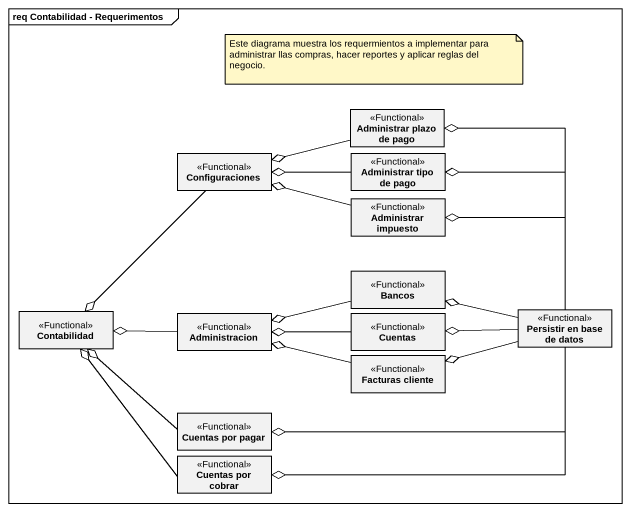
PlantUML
@startuml
mainframe req Contabilidad - Requerimentos
hide circle
hide empty members
class "Administrar plazo de pago" as Administrar_plazo_de_pago <<Functional>>
class Configuraciones <<Functional>>
class "Administrar tipo de pago" as Administrar_tipo_de_pago <<Functional>>
class "Administrar impuesto" as Administrar_impuesto <<Functional>>
class Bancos <<Functional>>
class Contabilidad <<Functional>>
class Administracion <<Functional>>
class Cuentas <<Functional>>
class "Persistir en base de datos" as Persistir_en_base_de_datos <<Functional>>
class "Facturas cliente" as Facturas_cliente <<Functional>>
class "Cuentas por pagar" as Cuentas_por_pagar <<Functional>>
class "Cuentas por cobrar" as Cuentas_por_cobrar <<Functional>>
Administrar_plazo_de_pago -left-o Configuraciones
Configuraciones --o Contabilidad
Administrar_tipo_de_pago -left-o Configuraciones
Administrar_impuesto -left-o Configuraciones
Bancos -left-o Administracion
Administracion -left-o Contabilidad
Cuentas -left-o Administracion
Persistir_en_base_de_datos -up-o Administrar_plazo_de_pago
Persistir_en_base_de_datos -up-o Administrar_tipo_de_pago
Persistir_en_base_de_datos -up-o Administrar_impuesto
Persistir_en_base_de_datos -left-o Bancos
Persistir_en_base_de_datos -left-o Cuentas
Persistir_en_base_de_datos -left-o Facturas_cliente
Persistir_en_base_de_datos -left-o Cuentas_por_pagar
Persistir_en_base_de_datos -left-o Cuentas_por_cobrar
Facturas_cliente -left-o Administracion
Cuentas_por_pagar -up-o Contabilidad
Cuentas_por_cobrar -up-o Contabilidad
note as N1
  Este diagrama muestra los requermientos a implementar para administrar llas compras, hacer reportes y aplicar reglas del negocio.
end note
@enduml
